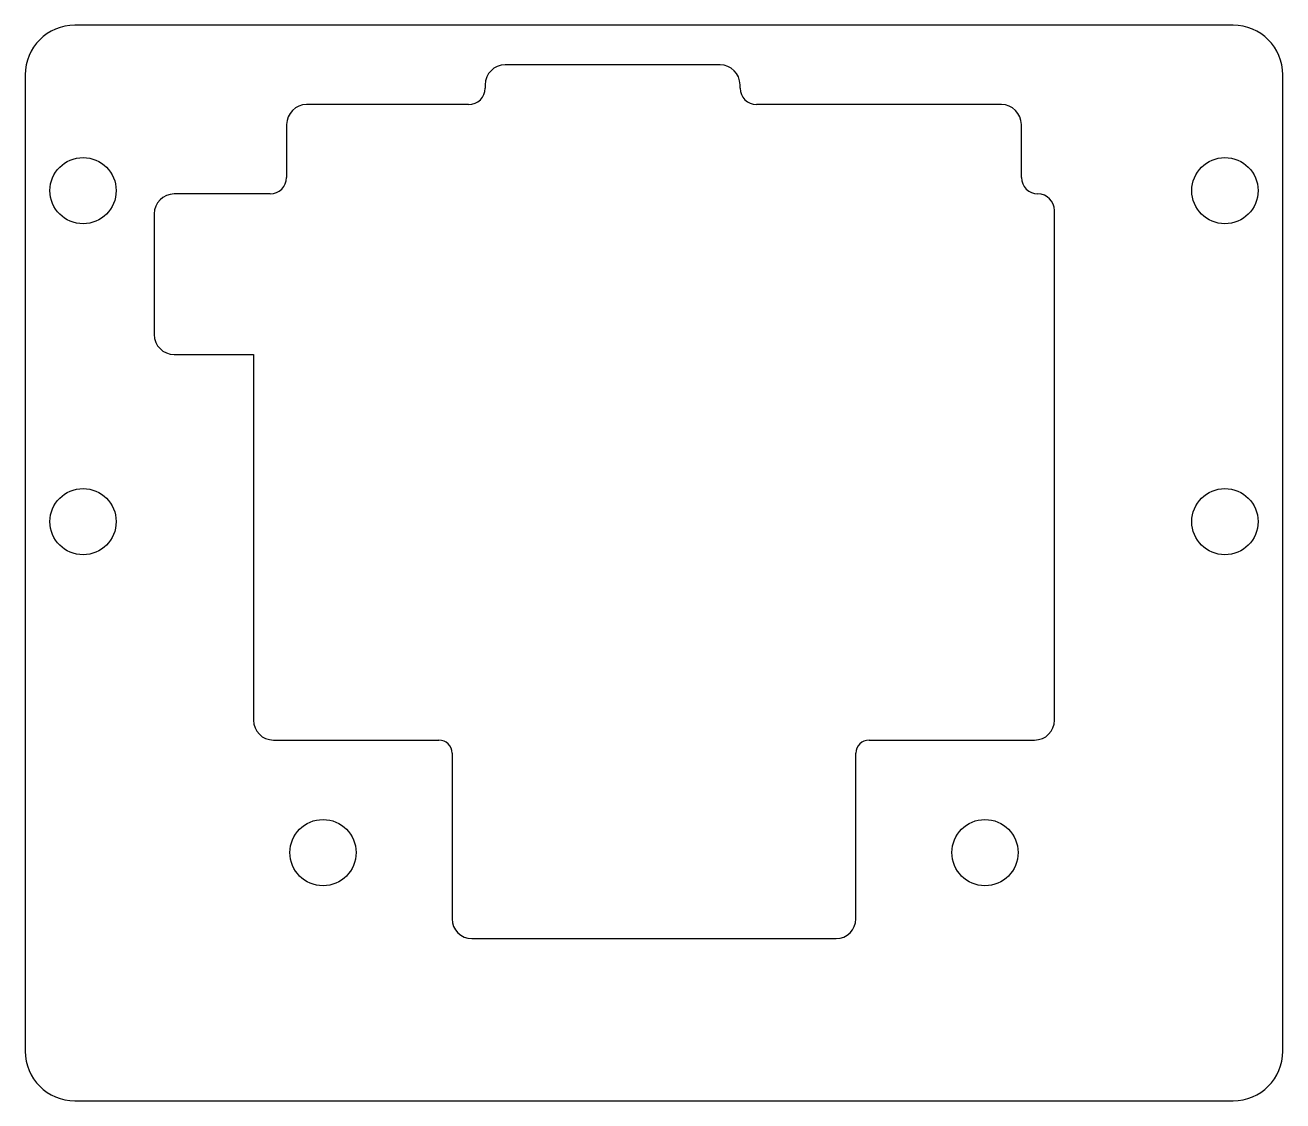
# Model space of a CAD drawing. Header units: millimetres. Extents: x -44.1 to 31.9, y -27.1 to 37.9.
import ezdxf

# ---------------------------------------------------------------- set-up
doc = ezdxf.new("R2010")
doc.units = ezdxf.units.MM

msp = doc.modelspace()

# ---------------------------------------------------------------- linework, layer by layer
at = {"color": 7, "linetype": 'Continuous', "lineweight": 25}
for p, q in [((28.871, 37.873), (-41.129, 37.873)), ((-2.129, 35.473), (-15.129, 35.473)), ((-44.129, 34.873), (-44.129, -24.127)), ((-16.329, 34.273), (-16.329, 34.073)), ((-0.929, 34.073), (-0.929, 34.273)), ((31.871, -24.127), (31.871, 34.873)), ((-17.329, 33.073), (-27.129, 33.073)), ((14.871, 33.073), (0.071, 33.073)), ((-28.329, 31.873), (-28.329, 28.673)), ((16.071, 28.673), (16.071, 31.873)), ((-29.329, 27.673), (-35.129, 27.673)), ((18.071, -4.127), (18.071, 26.673)), ((-36.329, 26.473), (-36.329, 19.173)), ((-35.129, 17.973), (-30.329, 17.973)), ((-30.329, 17.973), (-30.329, -4.127)), ((-29.129, -5.327), (-19.129, -5.327)), ((6.871, -5.327), (16.871, -5.327)), ((-18.329, -6.127), (-18.329, -16.127)), ((6.071, -16.127), (6.071, -6.127)), ((-17.129, -17.327), (4.871, -17.327)), ((-41.129, -27.127), (28.871, -27.127))]:
    msp.add_line(p, q, dxfattribs=at)
for centre in [(-40.629, 27.873), (28.371, 27.873), (-40.629, 7.873), (28.371, 7.873), (-26.129, -12.127), (13.871, -12.127)]:
    msp.add_circle(centre, 2, dxfattribs=at)
for centre, radius, start, end in [((-41.129, 34.873), 3, 90, 180), ((28.871, 34.873), 3, 0, 90), ((-15.129, 34.273), 1.2, 90, 180), ((-2.129, 34.273), 1.2, 0, 90), ((-17.329, 34.073), 1, 270, 0), ((0.071, 34.073), 1, 180, 270), ((-27.129, 31.873), 1.2, 90, 180), ((14.871, 31.873), 1.2, 0, 90), ((-29.329, 28.673), 1, 270, 0), ((17.071, 28.673), 1, 180, 270), ((-35.129, 26.473), 1.2, 90, 180), ((17.071, 26.673), 1, 0, 90), ((-35.129, 19.173), 1.2, 180, 270), ((-29.129, -4.127), 1.2, 180, 270), ((16.871, -4.127), 1.2, 270, 0), ((-19.129, -6.127), 0.8, 0, 90), ((6.871, -6.127), 0.8, 90, 180), ((-17.129, -16.127), 1.2, 180, 270), ((4.871, -16.127), 1.2, 270, 0), ((-41.129, -24.127), 3, 180, 270), ((28.871, -24.127), 3, 270, 0)]:
    msp.add_arc(centre, radius, start, end, dxfattribs=at)

doc.saveas('drawing.dxf')
